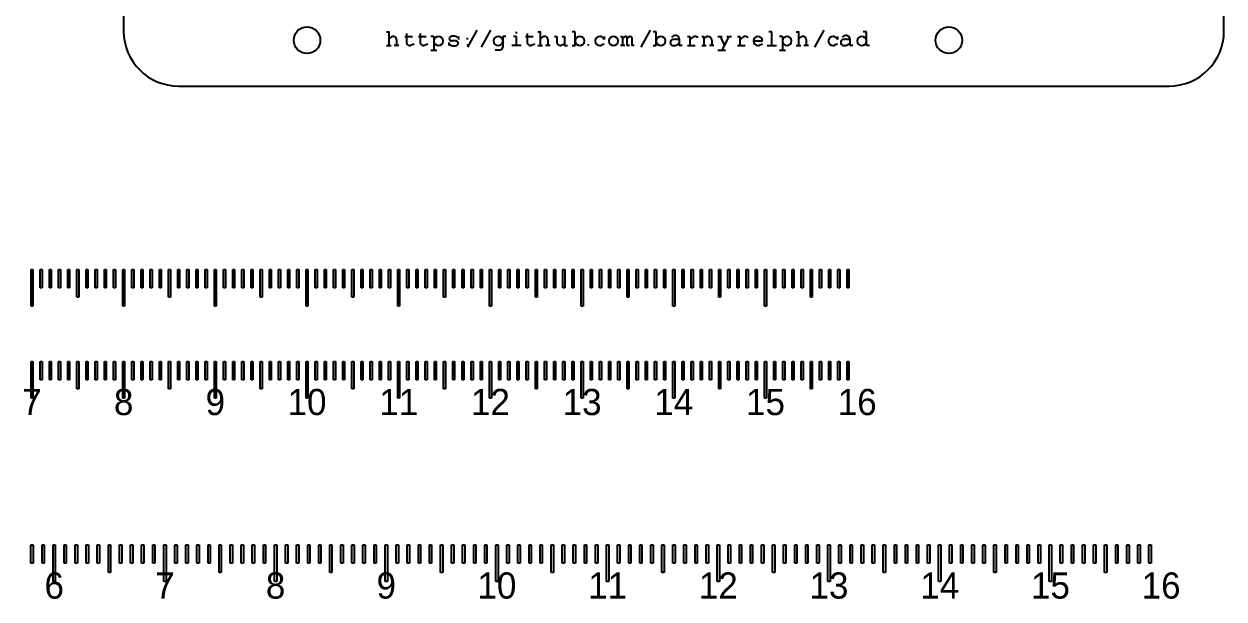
# Model space of a CAD drawing. Header units: millimetres. Extents: x 0 to 260, y -56 to 120.
# Drawn here: x 129.1 to 260, y -55.9 to 6.8 of the extents above; entities that cross this region are included whole.
import ezdxf

# ---------------------------------------------------------------- set-up
doc = ezdxf.new("R2010")
doc.units = ezdxf.units.MM
doc.layers.get('0').update_dxf_attribs({"lineweight": 25, "true_color": 0xffffff})
doc.layers.add('engrave', color=6, linetype='Continuous', lineweight=25, true_color=0xff00ff)
doc.layers.add('mark', color=3, linetype='Continuous', lineweight=25, true_color=0x00ff00)
doc.styles.add('textstyle10', font='')
doc.styles.add('textstyle11', font='')
doc.styles.add('textstyle12', font='')
doc.styles.add('textstyle13', font='')
doc.styles.add('textstyle14', font='')
doc.styles.add('textstyle15', font='')
doc.styles.add('textstyle16', font='')
doc.styles.add('textstyle17', font='')
doc.styles.add('textstyle18', font='')
doc.styles.add('textstyle19', font='')
doc.styles.add('textstyle20', font='')
doc.styles.add('textstyle21', font='')
doc.styles.add('textstyle22', font='')
doc.styles.add('textstyle23', font='')
doc.styles.add('textstyle24', font='')
doc.styles.add('textstyle25', font='')
doc.styles.add('textstyle26', font='')
doc.styles.add('textstyle6', font='')
doc.styles.add('textstyle7', font='')
doc.styles.add('textstyle8', font='')
doc.styles.add('textstyle9', font='')
doc.styles.get('textstyle10').set_extended_font_data('FreeMono')
doc.styles.get('textstyle11').set_extended_font_data('FreeMono')
doc.styles.get('textstyle12').set_extended_font_data('FreeMono')
doc.styles.get('textstyle13').set_extended_font_data('FreeMono')
doc.styles.get('textstyle14').set_extended_font_data('FreeMono')
doc.styles.get('textstyle15').set_extended_font_data('FreeMono')
doc.styles.get('textstyle16').set_extended_font_data('FreeMono')
doc.styles.get('textstyle17').set_extended_font_data('FreeMono')
doc.styles.get('textstyle18').set_extended_font_data('FreeMono')
doc.styles.get('textstyle19').set_extended_font_data('FreeMono')
doc.styles.get('textstyle20').set_extended_font_data('FreeMono')
doc.styles.get('textstyle21').set_extended_font_data('FreeMono')
doc.styles.get('textstyle22').set_extended_font_data('FreeMono')
doc.styles.get('textstyle23').set_extended_font_data('FreeMono')
doc.styles.get('textstyle24').set_extended_font_data('FreeMono')
doc.styles.get('textstyle25').set_extended_font_data('FreeMono')
doc.styles.get('textstyle26').set_extended_font_data('FreeMono')
doc.styles.get('textstyle6').set_extended_font_data('FreeMono')
doc.styles.get('textstyle7').set_extended_font_data('FreeMono')
doc.styles.get('textstyle8').set_extended_font_data('FreeMono')
doc.styles.get('textstyle9').set_extended_font_data('FreeMono')

msp = doc.modelspace()

# ---------------------------------------------------------------- linework, layer by layer
for p, q in [((140, 114), (140, 6)), ((260, 6), (260, 114)), ((146, 0), (254, 0))]:
    msp.add_line(p, q)
for centre in [(160, 5), (230, 5)]:
    msp.add_circle(centre, 1.45)
for centre, start, end in [((146, 6), 180, 270), ((254, 6), 270, 0)]:
    msp.add_arc(centre, 6, start, end)
at = {"layer": 'engrave'}
for p, q in [((168.67, 5.92), (169, 5.92)), ((168.92, 5.92), (168.92, 4.42)), ((168.92, 5.17), (169.25, 5.37)), ((170.67, 5.42), (171.5, 5.42)), ((170.84, 5.75), (170.84, 4.75)), ((172.17, 5.42), (173, 5.42)), ((172.34, 5.75), (172.34, 4.75)), ((173.84, 5.42), (173.5, 5.42)), ((173.84, 5.42), (173.84, 3.92)), ((175.67, 5.4), (175.67, 5.4)), ((176.5, 5.42), (176.5, 5.08)), ((176.5, 5.25), (176.5, 5.25)), ((178.5, 6.08), (177.5, 4.25)), ((177.5, 5.08), (177.5, 5.25)), ((180, 6.08), (179, 4.25)), ((181.34, 5.42), (181.34, 4.25)), ((181.67, 5.42), (181.34, 5.42)), ((182.84, 5.42), (182.5, 5.42)), ((182.84, 5.75), (182.84, 5.92)), ((182.84, 4.42), (182.84, 5.42)), ((183.84, 5.42), (184.67, 5.42)), ((184, 5.75), (184, 4.75)), ((185.17, 5.92), (185.5, 5.92)), ((185.42, 5.92), (185.42, 4.42)), ((185.42, 5.17), (185.75, 5.37)), ((187, 5.42), (187.25, 5.42)), ((187.25, 5.42), (187.25, 4.75)), ((187.84, 5.42), (188.09, 5.42)), ((188.09, 5.42), (188.09, 4.42)), ((189.25, 5.92), (188.92, 5.92)), ((189.25, 4.42), (189.25, 5.92)), ((192.42, 5.42), (192.42, 5.08)), ((194.17, 5.42), (194.42, 5.42)), ((194.42, 5.42), (194.42, 4.42)), ((194.42, 5.18), (194.64, 5.37)), ((194.92, 5.18), (195.14, 5.37)), ((194.92, 4.42), (194.92, 5.25)), ((195.42, 5.25), (195.42, 4.42)), ((197.42, 6.08), (196.42, 4.25)), ((198.09, 5.92), (197.75, 5.92)), ((198.09, 4.42), (198.09, 5.92)), ((201.48, 5.42), (201.73, 5.42)), ((201.73, 5.42), (201.73, 4.42)), ((201.73, 5.04), (202.04, 5.31)), ((202.63, 5.28), (202.63, 5.28)), ((203.04, 5.42), (203.29, 5.42)), ((203.29, 5.42), (203.29, 4.42)), ((203.29, 5.19), (203.43, 5.31)), ((204.79, 5.42), (205.29, 5.42)), ((205.04, 5.42), (205.54, 4.42)), ((205.29, 3.92), (206.04, 5.42)), ((205.79, 5.42), (206.29, 5.42)), ((206.96, 5.42), (207.21, 5.42)), ((207.21, 5.42), (207.21, 4.42)), ((207.21, 5.04), (207.51, 5.31)), ((208.1, 5.28), (208.1, 5.28)), ((210.68, 5.92), (210.35, 5.92)), ((210.68, 4.42), (210.68, 5.92)), ((211.85, 5.42), (211.52, 5.42)), ((211.85, 5.42), (211.85, 3.92)), ((213.35, 5.92), (213.68, 5.92)), ((213.6, 5.92), (213.6, 4.42)), ((213.6, 5.17), (213.93, 5.37)), ((216.35, 6.08), (215.35, 4.25)), ((217.85, 5.42), (217.85, 5.08)), ((221, 5.92), (220.66, 5.92)), ((221, 4.42), (221, 5.92)), ((168.67, 4.42), (169.17, 4.42)), ((170, 4.42), (169.5, 4.42)), ((169.75, 5.08), (169.75, 4.42)), ((171.67, 4.58), (171.29, 4.44)), ((173.17, 4.58), (172.79, 4.44)), ((175.5, 4.42), (175.5, 4.75)), ((175.5, 4.58), (175.5, 4.58)), ((176.25, 4.92), (175.75, 4.92)), ((176.34, 4.43), (176.34, 4.43)), ((177.5, 4.58), (177.5, 4.42)), ((183.34, 4.42), (182.34, 4.42)), ((184.84, 4.58), (184.46, 4.44)), ((185.17, 4.42), (185.67, 4.42)), ((186.5, 4.42), (186, 4.42)), ((186.25, 5.08), (186.25, 4.42)), ((188.09, 4.58), (187.71, 4.44)), ((188.09, 4.42), (188.42, 4.42)), ((188.92, 4.42), (189.25, 4.42)), ((190.67, 4.58), (190.67, 4.42)), ((192.42, 4.58), (192.11, 4.46)), ((192.32, 5.22), (192.32, 5.22)), ((192.42, 5.08), (192.32, 5.22)), ((194.67, 4.42), (194.17, 4.42)), ((195.17, 4.42), (194.92, 4.42)), ((195.67, 4.42), (195.42, 4.42)), ((197.75, 4.42), (198.09, 4.42)), ((199.89, 5.08), (199.89, 5.08)), ((199.9, 4.42), (199.9, 4.42)), ((200.59, 5.18), (200.59, 4.42)), ((200.59, 5.04), (200.59, 5.04)), ((200.92, 4.42), (200.59, 4.42)), ((201.48, 4.42), (202.32, 4.42)), ((203.04, 4.42), (203.54, 4.42)), ((204.38, 4.42), (203.88, 4.42)), ((204.13, 5), (204.13, 4.42)), ((206.96, 4.42), (207.79, 4.42)), ((208.68, 4.92), (209.68, 4.92)), ((209.68, 4.58), (209.38, 4.46)), ((210.18, 4.42), (211.18, 4.42)), ((213.35, 4.42), (213.85, 4.42)), ((214.68, 4.42), (214.18, 4.42)), ((214.43, 5.08), (214.43, 4.42)), ((217.85, 4.58), (217.54, 4.46)), ((217.75, 5.22), (217.75, 5.22)), ((217.85, 5.08), (217.75, 5.22)), ((218.48, 5.08), (218.48, 5.08)), ((218.5, 4.42), (218.5, 4.42)), ((219.18, 5.18), (219.18, 4.42)), ((219.18, 5.04), (219.18, 5.04)), ((219.52, 4.42), (219.18, 4.42)), ((221.33, 4.42), (221, 4.42)), ((173.5, 3.92), (174.17, 3.92)), ((181, 3.92), (180.5, 3.92)), ((204.79, 3.92), (205.63, 3.92)), ((211.52, 3.92), (212.18, 3.92)), ((129.9, -20), (130.1, -20)), ((129.9, -24), (129.9, -20)), ((130.1, -20), (130.1, -24)), ((130.9, -20), (131.1, -20)), ((130.9, -22), (130.9, -20)), ((131.1, -20), (131.1, -22)), ((131.9, -20), (132.1, -20)), ((131.9, -22), (131.9, -20)), ((132.1, -20), (132.1, -22)), ((132.9, -20), (133.1, -20)), ((132.9, -22), (132.9, -20)), ((133.1, -20), (133.1, -22)), ((133.9, -20), (134.1, -20)), ((133.9, -22), (133.9, -20)), ((134.1, -20), (134.1, -22)), ((134.9, -20), (135.1, -20)), ((134.9, -23), (134.9, -20)), ((135.1, -20), (135.1, -23)), ((135.9, -20), (136.1, -20)), ((135.9, -22), (135.9, -20)), ((136.1, -20), (136.1, -22)), ((136.9, -20), (137.1, -20)), ((136.9, -22), (136.9, -20)), ((137.1, -20), (137.1, -22)), ((137.9, -20), (138.1, -20)), ((137.9, -22), (137.9, -20)), ((138.1, -20), (138.1, -22)), ((138.9, -20), (139.1, -20)), ((138.9, -22), (138.9, -20)), ((139.1, -20), (139.1, -22)), ((139.9, -20), (140.1, -20)), ((139.9, -24), (139.9, -20)), ((140.1, -20), (140.1, -24)), ((140.9, -20), (141.1, -20)), ((140.9, -22), (140.9, -20)), ((141.1, -20), (141.1, -22)), ((141.9, -20), (142.1, -20)), ((141.9, -22), (141.9, -20)), ((142.1, -20), (142.1, -22)), ((142.9, -20), (143.1, -20)), ((142.9, -22), (142.9, -20)), ((143.1, -20), (143.1, -22)), ((143.9, -20), (144.1, -20)), ((143.9, -22), (143.9, -20)), ((144.1, -20), (144.1, -22)), ((144.9, -20), (145.1, -20)), ((144.9, -23), (144.9, -20)), ((145.1, -20), (145.1, -23)), ((145.9, -20), (146.1, -20)), ((145.9, -22), (145.9, -20)), ((146.1, -20), (146.1, -22)), ((146.9, -20), (147.1, -20)), ((146.9, -22), (146.9, -20)), ((147.1, -20), (147.1, -22)), ((147.9, -20), (148.1, -20)), ((147.9, -22), (147.9, -20)), ((148.1, -20), (148.1, -22)), ((148.9, -20), (149.1, -20)), ((148.9, -22), (148.9, -20)), ((149.1, -20), (149.1, -22)), ((149.9, -20), (150.1, -20)), ((149.9, -24), (149.9, -20)), ((150.1, -20), (150.1, -24)), ((150.9, -20), (151.1, -20)), ((150.9, -22), (150.9, -20)), ((151.1, -20), (151.1, -22)), ((151.9, -20), (152.1, -20)), ((151.9, -22), (151.9, -20)), ((152.1, -20), (152.1, -22)), ((152.9, -20), (153.1, -20)), ((152.9, -22), (152.9, -20)), ((153.1, -20), (153.1, -22)), ((153.9, -20), (154.1, -20)), ((153.9, -22), (153.9, -20)), ((154.1, -20), (154.1, -22)), ((154.9, -20), (155.1, -20)), ((154.9, -23), (154.9, -20)), ((155.1, -20), (155.1, -23)), ((155.9, -20), (156.1, -20)), ((155.9, -22), (155.9, -20)), ((156.1, -20), (156.1, -22)), ((156.9, -20), (157.1, -20)), ((156.9, -22), (156.9, -20)), ((157.1, -20), (157.1, -22)), ((157.9, -20), (158.1, -20)), ((157.9, -22), (157.9, -20)), ((158.1, -20), (158.1, -22)), ((158.9, -20), (159.1, -20)), ((158.9, -22), (158.9, -20)), ((159.1, -20), (159.1, -22)), ((159.9, -20), (160.1, -20)), ((159.9, -24), (159.9, -20)), ((160.1, -20), (160.1, -24)), ((160.9, -20), (161.1, -20)), ((160.9, -22), (160.9, -20)), ((161.1, -20), (161.1, -22)), ((161.9, -20), (162.1, -20)), ((161.9, -22), (161.9, -20)), ((162.1, -20), (162.1, -22)), ((162.9, -20), (163.1, -20)), ((162.9, -22), (162.9, -20)), ((163.1, -20), (163.1, -22)), ((163.9, -20), (164.1, -20)), ((163.9, -22), (163.9, -20)), ((164.1, -20), (164.1, -22)), ((164.9, -20), (165.1, -20)), ((164.9, -23), (164.9, -20)), ((165.1, -20), (165.1, -23)), ((165.9, -20), (166.1, -20)), ((165.9, -22), (165.9, -20)), ((166.1, -20), (166.1, -22)), ((166.9, -20), (167.1, -20)), ((166.9, -22), (166.9, -20)), ((167.1, -20), (167.1, -22)), ((167.9, -20), (168.1, -20)), ((167.9, -22), (167.9, -20)), ((168.1, -20), (168.1, -22)), ((168.9, -20), (169.1, -20)), ((168.9, -22), (168.9, -20)), ((169.1, -20), (169.1, -22)), ((169.9, -20), (170.1, -20)), ((169.9, -24), (169.9, -20)), ((170.1, -20), (170.1, -24)), ((170.9, -20), (171.1, -20)), ((170.9, -22), (170.9, -20)), ((171.1, -20), (171.1, -22)), ((171.9, -20), (172.1, -20)), ((171.9, -22), (171.9, -20)), ((172.1, -20), (172.1, -22)), ((172.9, -20), (173.1, -20)), ((172.9, -22), (172.9, -20)), ((173.1, -20), (173.1, -22)), ((173.9, -20), (174.1, -20)), ((173.9, -22), (173.9, -20)), ((174.1, -20), (174.1, -22)), ((174.9, -20), (175.1, -20)), ((174.9, -23), (174.9, -20)), ((175.1, -20), (175.1, -23)), ((175.9, -20), (176.1, -20)), ((175.9, -22), (175.9, -20)), ((176.1, -20), (176.1, -22)), ((176.9, -20), (177.1, -20)), ((176.9, -22), (176.9, -20)), ((177.1, -20), (177.1, -22)), ((177.9, -20), (178.1, -20)), ((177.9, -22), (177.9, -20)), ((178.1, -20), (178.1, -22)), ((178.9, -20), (179.1, -20)), ((178.9, -22), (178.9, -20)), ((179.1, -20), (179.1, -22)), ((179.9, -20), (180.1, -20)), ((179.9, -24), (179.9, -20)), ((180.1, -20), (180.1, -24)), ((180.9, -20), (181.1, -20)), ((180.9, -22), (180.9, -20)), ((181.1, -20), (181.1, -22)), ((181.9, -20), (182.1, -20)), ((181.9, -22), (181.9, -20)), ((182.1, -20), (182.1, -22)), ((182.9, -20), (183.1, -20)), ((182.9, -22), (182.9, -20)), ((183.1, -20), (183.1, -22)), ((183.9, -20), (184.1, -20)), ((183.9, -22), (183.9, -20)), ((184.1, -20), (184.1, -22)), ((184.9, -20), (185.1, -20)), ((184.9, -23), (184.9, -20)), ((185.1, -20), (185.1, -23)), ((185.9, -20), (186.1, -20)), ((185.9, -22), (185.9, -20)), ((186.1, -20), (186.1, -22)), ((186.9, -20), (187.1, -20)), ((186.9, -22), (186.9, -20)), ((187.1, -20), (187.1, -22)), ((187.9, -20), (188.1, -20)), ((187.9, -22), (187.9, -20)), ((188.1, -20), (188.1, -22)), ((188.9, -20), (189.1, -20)), ((188.9, -22), (188.9, -20)), ((189.1, -20), (189.1, -22)), ((189.9, -20), (190.1, -20)), ((189.9, -24), (189.9, -20)), ((190.1, -20), (190.1, -24)), ((190.9, -20), (191.1, -20)), ((190.9, -22), (190.9, -20)), ((191.1, -20), (191.1, -22)), ((191.9, -20), (192.1, -20)), ((191.9, -22), (191.9, -20)), ((192.1, -20), (192.1, -22)), ((192.9, -20), (193.1, -20)), ((192.9, -22), (192.9, -20)), ((193.1, -20), (193.1, -22)), ((193.9, -20), (194.1, -20)), ((193.9, -22), (193.9, -20)), ((194.1, -20), (194.1, -22)), ((194.9, -20), (195.1, -20)), ((194.9, -23), (194.9, -20)), ((195.1, -20), (195.1, -23)), ((195.9, -20), (196.1, -20)), ((195.9, -22), (195.9, -20)), ((196.1, -20), (196.1, -22)), ((196.9, -20), (197.1, -20)), ((196.9, -22), (196.9, -20)), ((197.1, -20), (197.1, -22)), ((197.9, -20), (198.1, -20)), ((197.9, -22), (197.9, -20)), ((198.1, -20), (198.1, -22)), ((198.9, -20), (199.1, -20)), ((198.9, -22), (198.9, -20)), ((199.1, -20), (199.1, -22)), ((199.9, -20), (200.1, -20)), ((199.9, -24), (199.9, -20)), ((200.1, -20), (200.1, -24)), ((200.9, -20), (201.1, -20)), ((200.9, -22), (200.9, -20)), ((201.1, -20), (201.1, -22)), ((201.9, -20), (202.1, -20)), ((201.9, -22), (201.9, -20)), ((202.1, -20), (202.1, -22)), ((202.9, -20), (203.1, -20)), ((202.9, -22), (202.9, -20)), ((203.1, -20), (203.1, -22)), ((203.9, -20), (204.1, -20)), ((203.9, -22), (203.9, -20)), ((204.1, -20), (204.1, -22)), ((204.9, -20), (205.1, -20)), ((204.9, -23), (204.9, -20)), ((205.1, -20), (205.1, -23)), ((205.9, -20), (206.1, -20)), ((205.9, -22), (205.9, -20)), ((206.1, -20), (206.1, -22)), ((206.9, -20), (207.1, -20)), ((206.9, -22), (206.9, -20)), ((207.1, -20), (207.1, -22)), ((207.9, -20), (208.1, -20)), ((207.9, -22), (207.9, -20)), ((208.1, -20), (208.1, -22)), ((208.9, -20), (209.1, -20)), ((208.9, -22), (208.9, -20)), ((209.1, -20), (209.1, -22)), ((209.9, -20), (210.1, -20)), ((209.9, -24), (209.9, -20)), ((210.1, -20), (210.1, -24)), ((210.9, -20), (211.1, -20)), ((210.9, -22), (210.9, -20)), ((211.1, -20), (211.1, -22)), ((211.9, -20), (212.1, -20)), ((211.9, -22), (211.9, -20)), ((212.1, -20), (212.1, -22)), ((212.9, -20), (213.1, -20)), ((212.9, -22), (212.9, -20)), ((213.1, -20), (213.1, -22)), ((213.9, -20), (214.1, -20)), ((213.9, -22), (213.9, -20)), ((214.1, -20), (214.1, -22)), ((214.9, -20), (215.1, -20)), ((214.9, -23), (214.9, -20)), ((215.1, -20), (215.1, -23)), ((215.9, -20), (216.1, -20)), ((215.9, -22), (215.9, -20)), ((216.1, -20), (216.1, -22)), ((216.9, -20), (217.1, -20)), ((216.9, -22), (216.9, -20)), ((217.1, -20), (217.1, -22)), ((217.9, -20), (218.1, -20)), ((217.9, -22), (217.9, -20)), ((218.1, -20), (218.1, -22)), ((218.9, -20), (219.1, -20)), ((218.9, -22), (218.9, -20)), ((219.1, -20), (219.1, -22)), ((131.1, -22), (130.9, -22)), ((132.1, -22), (131.9, -22)), ((133.1, -22), (132.9, -22)), ((134.1, -22), (133.9, -22)), ((136.1, -22), (135.9, -22)), ((137.1, -22), (136.9, -22)), ((138.1, -22), (137.9, -22)), ((139.1, -22), (138.9, -22)), ((141.1, -22), (140.9, -22)), ((142.1, -22), (141.9, -22)), ((143.1, -22), (142.9, -22)), ((144.1, -22), (143.9, -22)), ((146.1, -22), (145.9, -22)), ((147.1, -22), (146.9, -22)), ((148.1, -22), (147.9, -22)), ((149.1, -22), (148.9, -22)), ((151.1, -22), (150.9, -22)), ((152.1, -22), (151.9, -22)), ((153.1, -22), (152.9, -22)), ((154.1, -22), (153.9, -22)), ((156.1, -22), (155.9, -22)), ((157.1, -22), (156.9, -22)), ((158.1, -22), (157.9, -22)), ((159.1, -22), (158.9, -22)), ((161.1, -22), (160.9, -22)), ((162.1, -22), (161.9, -22)), ((163.1, -22), (162.9, -22)), ((164.1, -22), (163.9, -22)), ((166.1, -22), (165.9, -22)), ((167.1, -22), (166.9, -22)), ((168.1, -22), (167.9, -22)), ((169.1, -22), (168.9, -22)), ((171.1, -22), (170.9, -22)), ((172.1, -22), (171.9, -22)), ((173.1, -22), (172.9, -22)), ((174.1, -22), (173.9, -22)), ((176.1, -22), (175.9, -22)), ((177.1, -22), (176.9, -22)), ((178.1, -22), (177.9, -22)), ((179.1, -22), (178.9, -22)), ((181.1, -22), (180.9, -22)), ((182.1, -22), (181.9, -22)), ((183.1, -22), (182.9, -22)), ((184.1, -22), (183.9, -22)), ((186.1, -22), (185.9, -22)), ((187.1, -22), (186.9, -22)), ((188.1, -22), (187.9, -22)), ((189.1, -22), (188.9, -22)), ((191.1, -22), (190.9, -22)), ((192.1, -22), (191.9, -22)), ((193.1, -22), (192.9, -22)), ((194.1, -22), (193.9, -22)), ((196.1, -22), (195.9, -22)), ((197.1, -22), (196.9, -22)), ((198.1, -22), (197.9, -22)), ((199.1, -22), (198.9, -22)), ((201.1, -22), (200.9, -22)), ((202.1, -22), (201.9, -22)), ((203.1, -22), (202.9, -22)), ((204.1, -22), (203.9, -22)), ((206.1, -22), (205.9, -22)), ((207.1, -22), (206.9, -22)), ((208.1, -22), (207.9, -22)), ((209.1, -22), (208.9, -22)), ((211.1, -22), (210.9, -22)), ((212.1, -22), (211.9, -22)), ((213.1, -22), (212.9, -22)), ((214.1, -22), (213.9, -22)), ((216.1, -22), (215.9, -22)), ((217.1, -22), (216.9, -22)), ((218.1, -22), (217.9, -22)), ((219.1, -22), (218.9, -22)), ((135.1, -23), (134.9, -23)), ((145.1, -23), (144.9, -23)), ((155.1, -23), (154.9, -23)), ((165.1, -23), (164.9, -23)), ((175.1, -23), (174.9, -23)), ((185.1, -23), (184.9, -23)), ((195.1, -23), (194.9, -23)), ((205.1, -23), (204.9, -23)), ((215.1, -23), (214.9, -23)), ((130.1, -24), (129.9, -24)), ((140.1, -24), (139.9, -24)), ((150.1, -24), (149.9, -24)), ((160.1, -24), (159.9, -24)), ((170.1, -24), (169.9, -24)), ((180.1, -24), (179.9, -24)), ((190.1, -24), (189.9, -24)), ((200.1, -24), (199.9, -24)), ((210.1, -24), (209.9, -24)), ((129.9, -30), (130.1, -30)), ((129.9, -34), (129.9, -30)), ((130.1, -30), (130.1, -34)), ((130.9, -30), (131.1, -30)), ((130.9, -32), (130.9, -30)), ((131.1, -30), (131.1, -32)), ((131.9, -30), (132.1, -30)), ((131.9, -32), (131.9, -30)), ((132.1, -30), (132.1, -32)), ((132.9, -30), (133.1, -30)), ((132.9, -32), (132.9, -30)), ((133.1, -30), (133.1, -32)), ((133.9, -30), (134.1, -30)), ((133.9, -32), (133.9, -30)), ((134.1, -30), (134.1, -32)), ((134.9, -30), (135.1, -30)), ((134.9, -33), (134.9, -30)), ((135.1, -30), (135.1, -33)), ((135.9, -30), (136.1, -30)), ((135.9, -32), (135.9, -30)), ((136.1, -30), (136.1, -32)), ((136.9, -30), (137.1, -30)), ((136.9, -32), (136.9, -30)), ((137.1, -30), (137.1, -32)), ((137.9, -30), (138.1, -30)), ((137.9, -32), (137.9, -30)), ((138.1, -30), (138.1, -32)), ((138.9, -30), (139.1, -30)), ((138.9, -32), (138.9, -30)), ((139.1, -30), (139.1, -32)), ((139.9, -30), (140.1, -30)), ((139.9, -34), (139.9, -30)), ((140.1, -30), (140.1, -34)), ((140.9, -30), (141.1, -30)), ((140.9, -32), (140.9, -30)), ((141.1, -30), (141.1, -32)), ((141.9, -30), (142.1, -30)), ((141.9, -32), (141.9, -30)), ((142.1, -30), (142.1, -32)), ((142.9, -30), (143.1, -30)), ((142.9, -32), (142.9, -30)), ((143.1, -30), (143.1, -32)), ((143.9, -30), (144.1, -30)), ((143.9, -32), (143.9, -30)), ((144.1, -30), (144.1, -32)), ((144.9, -30), (145.1, -30)), ((144.9, -33), (144.9, -30)), ((145.1, -30), (145.1, -33)), ((145.9, -30), (146.1, -30)), ((145.9, -32), (145.9, -30)), ((146.1, -30), (146.1, -32)), ((146.9, -30), (147.1, -30)), ((146.9, -32), (146.9, -30)), ((147.1, -30), (147.1, -32)), ((147.9, -30), (148.1, -30)), ((147.9, -32), (147.9, -30)), ((148.1, -30), (148.1, -32)), ((148.9, -30), (149.1, -30)), ((148.9, -32), (148.9, -30)), ((149.1, -30), (149.1, -32)), ((149.9, -30), (150.1, -30)), ((149.9, -34), (149.9, -30)), ((150.1, -30), (150.1, -34)), ((150.9, -30), (151.1, -30)), ((150.9, -32), (150.9, -30)), ((151.1, -30), (151.1, -32)), ((151.9, -30), (152.1, -30)), ((151.9, -32), (151.9, -30)), ((152.1, -30), (152.1, -32)), ((152.9, -30), (153.1, -30)), ((152.9, -32), (152.9, -30)), ((153.1, -30), (153.1, -32)), ((153.9, -30), (154.1, -30)), ((153.9, -32), (153.9, -30)), ((154.1, -30), (154.1, -32)), ((154.9, -30), (155.1, -30)), ((154.9, -33), (154.9, -30)), ((155.1, -30), (155.1, -33)), ((155.9, -30), (156.1, -30)), ((155.9, -32), (155.9, -30)), ((156.1, -30), (156.1, -32)), ((156.9, -30), (157.1, -30)), ((156.9, -32), (156.9, -30)), ((157.1, -30), (157.1, -32)), ((157.9, -30), (158.1, -30)), ((157.9, -32), (157.9, -30)), ((158.1, -30), (158.1, -32)), ((158.9, -30), (159.1, -30)), ((158.9, -32), (158.9, -30)), ((159.1, -30), (159.1, -32)), ((159.9, -30), (160.1, -30)), ((159.9, -34), (159.9, -30)), ((160.1, -30), (160.1, -34)), ((160.9, -30), (161.1, -30)), ((160.9, -32), (160.9, -30)), ((161.1, -30), (161.1, -32)), ((161.9, -30), (162.1, -30)), ((161.9, -32), (161.9, -30)), ((162.1, -30), (162.1, -32)), ((162.9, -30), (163.1, -30)), ((162.9, -32), (162.9, -30)), ((163.1, -30), (163.1, -32)), ((163.9, -30), (164.1, -30)), ((163.9, -32), (163.9, -30)), ((164.1, -30), (164.1, -32)), ((164.9, -30), (165.1, -30)), ((164.9, -33), (164.9, -30)), ((165.1, -30), (165.1, -33)), ((165.9, -30), (166.1, -30)), ((165.9, -32), (165.9, -30)), ((166.1, -30), (166.1, -32)), ((166.9, -30), (167.1, -30)), ((166.9, -32), (166.9, -30)), ((167.1, -30), (167.1, -32)), ((167.9, -30), (168.1, -30)), ((167.9, -32), (167.9, -30)), ((168.1, -30), (168.1, -32)), ((168.9, -30), (169.1, -30)), ((168.9, -32), (168.9, -30)), ((169.1, -30), (169.1, -32)), ((169.9, -30), (170.1, -30)), ((169.9, -34), (169.9, -30)), ((170.1, -30), (170.1, -34)), ((170.9, -30), (171.1, -30)), ((170.9, -32), (170.9, -30)), ((171.1, -30), (171.1, -32)), ((171.9, -30), (172.1, -30)), ((171.9, -32), (171.9, -30)), ((172.1, -30), (172.1, -32)), ((172.9, -30), (173.1, -30)), ((172.9, -32), (172.9, -30)), ((173.1, -30), (173.1, -32)), ((173.9, -30), (174.1, -30)), ((173.9, -32), (173.9, -30)), ((174.1, -30), (174.1, -32)), ((174.9, -30), (175.1, -30)), ((174.9, -33), (174.9, -30)), ((175.1, -30), (175.1, -33)), ((175.9, -30), (176.1, -30)), ((175.9, -32), (175.9, -30)), ((176.1, -30), (176.1, -32)), ((176.9, -30), (177.1, -30)), ((176.9, -32), (176.9, -30)), ((177.1, -30), (177.1, -32)), ((177.9, -30), (178.1, -30)), ((177.9, -32), (177.9, -30)), ((178.1, -30), (178.1, -32)), ((178.9, -30), (179.1, -30)), ((178.9, -32), (178.9, -30)), ((179.1, -30), (179.1, -32)), ((179.9, -30), (180.1, -30)), ((179.9, -34), (179.9, -30)), ((180.1, -30), (180.1, -34)), ((180.9, -30), (181.1, -30)), ((180.9, -32), (180.9, -30)), ((181.1, -30), (181.1, -32)), ((181.9, -30), (182.1, -30)), ((181.9, -32), (181.9, -30)), ((182.1, -30), (182.1, -32)), ((182.9, -30), (183.1, -30)), ((182.9, -32), (182.9, -30)), ((183.1, -30), (183.1, -32)), ((183.9, -30), (184.1, -30)), ((183.9, -32), (183.9, -30)), ((184.1, -30), (184.1, -32)), ((184.9, -30), (185.1, -30)), ((184.9, -33), (184.9, -30)), ((185.1, -30), (185.1, -33)), ((185.9, -30), (186.1, -30)), ((185.9, -32), (185.9, -30)), ((186.1, -30), (186.1, -32)), ((186.9, -30), (187.1, -30)), ((186.9, -32), (186.9, -30)), ((187.1, -30), (187.1, -32)), ((187.9, -30), (188.1, -30)), ((187.9, -32), (187.9, -30)), ((188.1, -30), (188.1, -32)), ((188.9, -30), (189.1, -30)), ((188.9, -32), (188.9, -30)), ((189.1, -30), (189.1, -32)), ((189.9, -30), (190.1, -30)), ((189.9, -34), (189.9, -30)), ((190.1, -30), (190.1, -34)), ((190.9, -30), (191.1, -30)), ((190.9, -32), (190.9, -30)), ((191.1, -30), (191.1, -32)), ((191.9, -30), (192.1, -30)), ((191.9, -32), (191.9, -30)), ((192.1, -30), (192.1, -32)), ((192.9, -30), (193.1, -30)), ((192.9, -32), (192.9, -30)), ((193.1, -30), (193.1, -32)), ((193.9, -30), (194.1, -30)), ((193.9, -32), (193.9, -30)), ((194.1, -30), (194.1, -32)), ((194.9, -30), (195.1, -30)), ((194.9, -33), (194.9, -30)), ((195.1, -30), (195.1, -33)), ((195.9, -30), (196.1, -30)), ((195.9, -32), (195.9, -30)), ((196.1, -30), (196.1, -32)), ((196.9, -30), (197.1, -30)), ((196.9, -32), (196.9, -30)), ((197.1, -30), (197.1, -32)), ((197.9, -30), (198.1, -30)), ((197.9, -32), (197.9, -30)), ((198.1, -30), (198.1, -32)), ((198.9, -30), (199.1, -30)), ((198.9, -32), (198.9, -30)), ((199.1, -30), (199.1, -32)), ((199.9, -30), (200.1, -30)), ((199.9, -34), (199.9, -30)), ((200.1, -30), (200.1, -34)), ((200.9, -30), (201.1, -30)), ((200.9, -32), (200.9, -30)), ((201.1, -30), (201.1, -32)), ((201.9, -30), (202.1, -30)), ((201.9, -32), (201.9, -30)), ((202.1, -30), (202.1, -32)), ((202.9, -30), (203.1, -30)), ((202.9, -32), (202.9, -30)), ((203.1, -30), (203.1, -32)), ((203.9, -30), (204.1, -30)), ((203.9, -32), (203.9, -30)), ((204.1, -30), (204.1, -32)), ((204.9, -30), (205.1, -30)), ((204.9, -33), (204.9, -30)), ((205.1, -30), (205.1, -33)), ((205.9, -30), (206.1, -30)), ((205.9, -32), (205.9, -30)), ((206.1, -30), (206.1, -32)), ((206.9, -30), (207.1, -30)), ((206.9, -32), (206.9, -30)), ((207.1, -30), (207.1, -32)), ((207.9, -30), (208.1, -30)), ((207.9, -32), (207.9, -30)), ((208.1, -30), (208.1, -32)), ((208.9, -30), (209.1, -30)), ((208.9, -32), (208.9, -30)), ((209.1, -30), (209.1, -32)), ((209.9, -30), (210.1, -30)), ((209.9, -34), (209.9, -30)), ((210.1, -30), (210.1, -34)), ((210.9, -30), (211.1, -30)), ((210.9, -32), (210.9, -30)), ((211.1, -30), (211.1, -32)), ((211.9, -30), (212.1, -30)), ((211.9, -32), (211.9, -30)), ((212.1, -30), (212.1, -32)), ((212.9, -30), (213.1, -30)), ((212.9, -32), (212.9, -30)), ((213.1, -30), (213.1, -32)), ((213.9, -30), (214.1, -30)), ((213.9, -32), (213.9, -30)), ((214.1, -30), (214.1, -32)), ((214.9, -30), (215.1, -30)), ((214.9, -33), (214.9, -30)), ((215.1, -30), (215.1, -33)), ((215.9, -30), (216.1, -30)), ((215.9, -32), (215.9, -30)), ((216.1, -30), (216.1, -32)), ((216.9, -30), (217.1, -30)), ((216.9, -32), (216.9, -30)), ((217.1, -30), (217.1, -32)), ((217.9, -30), (218.1, -30)), ((217.9, -32), (217.9, -30)), ((218.1, -30), (218.1, -32)), ((218.9, -30), (219.1, -30)), ((218.9, -32), (218.9, -30)), ((219.1, -30), (219.1, -32)), ((131.1, -32), (130.9, -32)), ((132.1, -32), (131.9, -32)), ((133.1, -32), (132.9, -32)), ((134.1, -32), (133.9, -32)), ((136.1, -32), (135.9, -32)), ((137.1, -32), (136.9, -32)), ((138.1, -32), (137.9, -32)), ((139.1, -32), (138.9, -32)), ((141.1, -32), (140.9, -32)), ((142.1, -32), (141.9, -32)), ((143.1, -32), (142.9, -32)), ((144.1, -32), (143.9, -32)), ((146.1, -32), (145.9, -32)), ((147.1, -32), (146.9, -32)), ((148.1, -32), (147.9, -32)), ((149.1, -32), (148.9, -32)), ((151.1, -32), (150.9, -32)), ((152.1, -32), (151.9, -32)), ((153.1, -32), (152.9, -32)), ((154.1, -32), (153.9, -32)), ((156.1, -32), (155.9, -32)), ((157.1, -32), (156.9, -32)), ((158.1, -32), (157.9, -32)), ((159.1, -32), (158.9, -32)), ((161.1, -32), (160.9, -32)), ((162.1, -32), (161.9, -32)), ((163.1, -32), (162.9, -32)), ((164.1, -32), (163.9, -32)), ((166.1, -32), (165.9, -32)), ((167.1, -32), (166.9, -32)), ((168.1, -32), (167.9, -32)), ((169.1, -32), (168.9, -32)), ((171.1, -32), (170.9, -32)), ((172.1, -32), (171.9, -32)), ((173.1, -32), (172.9, -32)), ((174.1, -32), (173.9, -32)), ((176.1, -32), (175.9, -32)), ((177.1, -32), (176.9, -32)), ((178.1, -32), (177.9, -32)), ((179.1, -32), (178.9, -32)), ((181.1, -32), (180.9, -32)), ((182.1, -32), (181.9, -32)), ((183.1, -32), (182.9, -32)), ((184.1, -32), (183.9, -32)), ((186.1, -32), (185.9, -32)), ((187.1, -32), (186.9, -32)), ((188.1, -32), (187.9, -32)), ((189.1, -32), (188.9, -32)), ((191.1, -32), (190.9, -32)), ((192.1, -32), (191.9, -32)), ((193.1, -32), (192.9, -32)), ((194.1, -32), (193.9, -32)), ((196.1, -32), (195.9, -32)), ((197.1, -32), (196.9, -32)), ((198.1, -32), (197.9, -32)), ((199.1, -32), (198.9, -32)), ((201.1, -32), (200.9, -32)), ((202.1, -32), (201.9, -32)), ((203.1, -32), (202.9, -32)), ((204.1, -32), (203.9, -32)), ((206.1, -32), (205.9, -32)), ((207.1, -32), (206.9, -32)), ((208.1, -32), (207.9, -32)), ((209.1, -32), (208.9, -32)), ((211.1, -32), (210.9, -32)), ((212.1, -32), (211.9, -32)), ((213.1, -32), (212.9, -32)), ((214.1, -32), (213.9, -32)), ((216.1, -32), (215.9, -32)), ((217.1, -32), (216.9, -32)), ((218.1, -32), (217.9, -32)), ((219.1, -32), (218.9, -32)), ((130.1, -34), (129.9, -34)), ((135.1, -33), (134.9, -33)), ((140.1, -34), (139.9, -34)), ((145.1, -33), (144.9, -33)), ((150.1, -34), (149.9, -34)), ((155.1, -33), (154.9, -33)), ((160.1, -34), (159.9, -34)), ((165.1, -33), (164.9, -33)), ((170.1, -34), (169.9, -34)), ((175.1, -33), (174.9, -33)), ((180.1, -34), (179.9, -34)), ((185.1, -33), (184.9, -33)), ((190.1, -34), (189.9, -34)), ((195.1, -33), (194.9, -33)), ((200.1, -34), (199.9, -34)), ((205.1, -33), (204.9, -33)), ((210.1, -34), (209.9, -34)), ((215.1, -33), (214.9, -33)), ((129.89, -50), (130.13, -50)), ((129.89, -52), (129.89, -50)), ((130.13, -50), (130.13, -52)), ((131.1, -50), (131.34, -50)), ((131.1, -52), (131.1, -50)), ((131.34, -50), (131.34, -52)), ((132.31, -50), (132.55, -50)), ((132.31, -54), (132.31, -50)), ((132.55, -50), (132.55, -54)), ((133.51, -50), (133.75, -50)), ((133.51, -52), (133.51, -50)), ((133.75, -50), (133.75, -52)), ((134.72, -50), (134.96, -50)), ((134.72, -52), (134.72, -50)), ((134.96, -50), (134.96, -52)), ((135.93, -50), (136.17, -50)), ((135.93, -52), (135.93, -50)), ((136.17, -50), (136.17, -52)), ((137.13, -50), (137.38, -50)), ((137.13, -52), (137.13, -50)), ((137.38, -50), (137.38, -52)), ((138.34, -50), (138.58, -50)), ((138.34, -53), (138.34, -50)), ((138.58, -50), (138.58, -53)), ((139.55, -50), (139.79, -50)), ((139.55, -52), (139.55, -50)), ((139.79, -50), (139.79, -52)), ((140.76, -50), (141, -50)), ((140.76, -52), (140.76, -50)), ((141, -50), (141, -52)), ((141.96, -50), (142.2, -50)), ((141.96, -52), (141.96, -50)), ((142.2, -50), (142.2, -52)), ((143.17, -50), (143.41, -50)), ((143.17, -52), (143.17, -50)), ((143.41, -50), (143.41, -52)), ((144.38, -50), (144.62, -50)), ((144.38, -54), (144.38, -50)), ((144.62, -50), (144.62, -54)), ((145.58, -50), (145.83, -50)), ((145.58, -52), (145.58, -50)), ((145.83, -50), (145.83, -52)), ((146.79, -50), (147.03, -50)), ((146.79, -52), (146.79, -50)), ((147.03, -50), (147.03, -52)), ((148, -50), (148.24, -50)), ((148, -52), (148, -50)), ((148.24, -50), (148.24, -52)), ((149.21, -50), (149.45, -50)), ((149.21, -52), (149.21, -50)), ((149.45, -50), (149.45, -52)), ((150.41, -50), (150.65, -50)), ((150.41, -53), (150.41, -50)), ((150.65, -50), (150.65, -53)), ((151.62, -50), (151.86, -50)), ((151.62, -52), (151.62, -50)), ((151.86, -50), (151.86, -52)), ((152.83, -50), (153.07, -50)), ((152.83, -52), (152.83, -50)), ((153.07, -50), (153.07, -52)), ((154.03, -50), (154.28, -50)), ((154.03, -52), (154.03, -50)), ((154.28, -50), (154.28, -52)), ((155.24, -50), (155.48, -50)), ((155.24, -52), (155.24, -50)), ((155.48, -50), (155.48, -52)), ((156.45, -50), (156.69, -50)), ((156.45, -54), (156.45, -50)), ((156.69, -50), (156.69, -54)), ((157.65, -50), (157.9, -50)), ((157.65, -52), (157.65, -50)), ((157.9, -50), (157.9, -52)), ((158.86, -50), (159.1, -50)), ((158.86, -52), (158.86, -50)), ((159.1, -50), (159.1, -52)), ((160.07, -50), (160.31, -50)), ((160.07, -52), (160.07, -50)), ((160.31, -50), (160.31, -52)), ((161.28, -50), (161.52, -50)), ((161.28, -52), (161.28, -50)), ((161.52, -50), (161.52, -52)), ((162.48, -50), (162.72, -50)), ((162.48, -53), (162.48, -50)), ((162.72, -50), (162.72, -53)), ((163.69, -50), (163.93, -50)), ((163.69, -52), (163.69, -50)), ((163.93, -50), (163.93, -52)), ((164.9, -50), (165.14, -50)), ((164.9, -52), (164.9, -50)), ((165.14, -50), (165.14, -52)), ((166.1, -50), (166.35, -50)), ((166.1, -52), (166.1, -50)), ((166.35, -50), (166.35, -52)), ((167.31, -50), (167.55, -50)), ((167.31, -52), (167.31, -50)), ((167.55, -50), (167.55, -52)), ((168.52, -50), (168.76, -50)), ((168.52, -54), (168.52, -50)), ((168.76, -50), (168.76, -54)), ((169.73, -50), (169.97, -50)), ((169.73, -52), (169.73, -50)), ((169.97, -50), (169.97, -52)), ((170.93, -50), (171.17, -50)), ((170.93, -52), (170.93, -50)), ((171.17, -50), (171.17, -52)), ((172.14, -50), (172.38, -50)), ((172.14, -52), (172.14, -50)), ((172.38, -50), (172.38, -52)), ((173.35, -50), (173.59, -50)), ((173.35, -52), (173.35, -50)), ((173.59, -50), (173.59, -52)), ((174.55, -50), (174.8, -50)), ((174.55, -53), (174.55, -50)), ((174.8, -50), (174.8, -53)), ((175.76, -50), (176, -50)), ((175.76, -52), (175.76, -50)), ((176, -50), (176, -52)), ((176.97, -50), (177.21, -50)), ((176.97, -52), (176.97, -50)), ((177.21, -50), (177.21, -52)), ((178.18, -50), (178.42, -50)), ((178.18, -52), (178.18, -50)), ((178.42, -50), (178.42, -52)), ((179.38, -50), (179.62, -50)), ((179.38, -52), (179.38, -50)), ((179.62, -50), (179.62, -52)), ((180.59, -50), (180.83, -50)), ((180.59, -54), (180.59, -50)), ((180.83, -50), (180.83, -54)), ((181.8, -50), (182.04, -50)), ((181.8, -52), (181.8, -50)), ((182.04, -50), (182.04, -52)), ((183, -50), (183.25, -50)), ((183, -52), (183, -50)), ((183.25, -50), (183.25, -52)), ((184.21, -50), (184.45, -50)), ((184.21, -52), (184.21, -50)), ((184.45, -50), (184.45, -52)), ((185.42, -50), (185.66, -50)), ((185.42, -52), (185.42, -50)), ((185.66, -50), (185.66, -52)), ((186.63, -50), (186.87, -50)), ((186.63, -53), (186.63, -50)), ((186.87, -50), (186.87, -53)), ((187.83, -50), (188.07, -50)), ((187.83, -52), (187.83, -50)), ((188.07, -50), (188.07, -52)), ((189.04, -50), (189.28, -50)), ((189.04, -52), (189.04, -50)), ((189.28, -50), (189.28, -52)), ((190.25, -50), (190.49, -50)), ((190.25, -52), (190.25, -50)), ((190.49, -50), (190.49, -52)), ((191.45, -50), (191.7, -50)), ((191.45, -52), (191.45, -50)), ((191.7, -50), (191.7, -52)), ((192.66, -50), (192.9, -50)), ((192.66, -54), (192.66, -50)), ((192.9, -50), (192.9, -54)), ((193.87, -50), (194.11, -50)), ((193.87, -52), (193.87, -50)), ((194.11, -50), (194.11, -52)), ((195.08, -50), (195.32, -50)), ((195.08, -52), (195.08, -50)), ((195.32, -50), (195.32, -52)), ((196.28, -50), (196.52, -50)), ((196.28, -52), (196.28, -50)), ((196.52, -50), (196.52, -52)), ((197.49, -50), (197.73, -50)), ((197.49, -52), (197.49, -50)), ((197.73, -50), (197.73, -52)), ((198.7, -50), (198.94, -50)), ((198.7, -53), (198.7, -50)), ((198.94, -50), (198.94, -53)), ((199.9, -50), (200.15, -50)), ((199.9, -52), (199.9, -50)), ((200.15, -50), (200.15, -52)), ((201.11, -50), (201.35, -50)), ((201.11, -52), (201.11, -50)), ((201.35, -50), (201.35, -52)), ((202.32, -50), (202.56, -50)), ((202.32, -52), (202.32, -50)), ((202.56, -50), (202.56, -52)), ((203.53, -50), (203.77, -50)), ((203.53, -52), (203.53, -50)), ((203.77, -50), (203.77, -52)), ((204.73, -50), (204.97, -50)), ((204.73, -54), (204.73, -50)), ((204.97, -50), (204.97, -54)), ((205.94, -50), (206.18, -50)), ((205.94, -52), (205.94, -50)), ((206.18, -50), (206.18, -52)), ((207.15, -50), (207.39, -50)), ((207.15, -52), (207.15, -50)), ((207.39, -50), (207.39, -52)), ((208.35, -50), (208.59, -50)), ((208.35, -52), (208.35, -50)), ((208.59, -50), (208.59, -52)), ((209.56, -50), (209.8, -50)), ((209.56, -52), (209.56, -50)), ((209.8, -50), (209.8, -52)), ((210.77, -50), (211.01, -50)), ((210.77, -53), (210.77, -50)), ((211.01, -50), (211.01, -53)), ((211.97, -50), (212.22, -50)), ((211.97, -52), (211.97, -50)), ((212.22, -50), (212.22, -52)), ((213.18, -50), (213.42, -50)), ((213.18, -52), (213.18, -50)), ((213.42, -50), (213.42, -52)), ((214.39, -50), (214.63, -50)), ((214.39, -52), (214.39, -50)), ((214.63, -50), (214.63, -52)), ((215.6, -50), (215.84, -50)), ((215.6, -52), (215.6, -50)), ((215.84, -50), (215.84, -52)), ((216.8, -50), (217.04, -50)), ((216.8, -54), (216.8, -50)), ((217.04, -50), (217.04, -54)), ((218.01, -50), (218.25, -50)), ((218.01, -52), (218.01, -50)), ((218.25, -50), (218.25, -52)), ((219.22, -50), (219.46, -50)), ((219.22, -52), (219.22, -50)), ((219.46, -50), (219.46, -52)), ((220.42, -50), (220.67, -50)), ((220.42, -52), (220.42, -50)), ((220.67, -50), (220.67, -52)), ((221.63, -50), (221.87, -50)), ((221.63, -52), (221.63, -50)), ((221.87, -50), (221.87, -52)), ((222.84, -50), (223.08, -50)), ((222.84, -53), (222.84, -50)), ((223.08, -50), (223.08, -53)), ((224.05, -50), (224.29, -50)), ((224.05, -52), (224.05, -50)), ((224.29, -50), (224.29, -52)), ((225.25, -50), (225.49, -50)), ((225.25, -52), (225.25, -50)), ((225.49, -50), (225.49, -52)), ((226.46, -50), (226.7, -50)), ((226.46, -52), (226.46, -50)), ((226.7, -50), (226.7, -52)), ((227.67, -50), (227.91, -50)), ((227.67, -52), (227.67, -50)), ((227.91, -50), (227.91, -52)), ((228.87, -50), (229.12, -50)), ((228.87, -54), (228.87, -50)), ((229.12, -50), (229.12, -54)), ((230.08, -50), (230.32, -50)), ((230.08, -52), (230.08, -50)), ((230.32, -50), (230.32, -52)), ((231.29, -50), (231.53, -50)), ((231.29, -52), (231.29, -50)), ((231.53, -50), (231.53, -52)), ((232.5, -50), (232.74, -50)), ((232.5, -52), (232.5, -50)), ((232.74, -50), (232.74, -52)), ((233.7, -50), (233.94, -50)), ((233.7, -52), (233.7, -50)), ((233.94, -50), (233.94, -52)), ((234.91, -50), (235.15, -50)), ((234.91, -53), (234.91, -50)), ((235.15, -50), (235.15, -53)), ((236.12, -50), (236.36, -50)), ((236.12, -52), (236.12, -50)), ((236.36, -50), (236.36, -52)), ((237.32, -50), (237.57, -50)), ((237.32, -52), (237.32, -50)), ((237.57, -50), (237.57, -52)), ((238.53, -50), (238.77, -50)), ((238.53, -52), (238.53, -50)), ((238.77, -50), (238.77, -52)), ((239.74, -50), (239.98, -50)), ((239.74, -52), (239.74, -50)), ((239.98, -50), (239.98, -52)), ((240.95, -50), (241.19, -50)), ((240.95, -54), (240.95, -50)), ((241.19, -50), (241.19, -54)), ((242.15, -50), (242.39, -50)), ((242.15, -52), (242.15, -50)), ((242.39, -50), (242.39, -52)), ((243.36, -50), (243.6, -50)), ((243.36, -52), (243.36, -50)), ((243.6, -50), (243.6, -52)), ((244.57, -50), (244.81, -50)), ((244.57, -52), (244.57, -50)), ((244.81, -50), (244.81, -52)), ((245.77, -50), (246.02, -50)), ((245.77, -52), (245.77, -50)), ((246.02, -50), (246.02, -52)), ((246.98, -50), (247.22, -50)), ((246.98, -53), (246.98, -50)), ((247.22, -50), (247.22, -53)), ((248.19, -50), (248.43, -50)), ((248.19, -52), (248.19, -50)), ((248.43, -50), (248.43, -52)), ((249.4, -50), (249.64, -50)), ((249.4, -52), (249.4, -50)), ((249.64, -50), (249.64, -52)), ((250.6, -50), (250.84, -50)), ((250.6, -52), (250.6, -50)), ((250.84, -50), (250.84, -52)), ((251.81, -50), (252.05, -50)), ((251.81, -52), (251.81, -50)), ((252.05, -50), (252.05, -52)), ((130.13, -52), (129.89, -52)), ((131.34, -52), (131.1, -52)), ((133.75, -52), (133.51, -52)), ((134.96, -52), (134.72, -52)), ((136.17, -52), (135.93, -52)), ((137.38, -52), (137.13, -52)), ((139.79, -52), (139.55, -52)), ((141, -52), (140.76, -52)), ((142.2, -52), (141.96, -52)), ((143.41, -52), (143.17, -52)), ((145.83, -52), (145.58, -52)), ((147.03, -52), (146.79, -52)), ((148.24, -52), (148, -52)), ((149.45, -52), (149.21, -52)), ((151.86, -52), (151.62, -52)), ((153.07, -52), (152.83, -52)), ((154.28, -52), (154.03, -52)), ((155.48, -52), (155.24, -52)), ((157.9, -52), (157.65, -52)), ((159.1, -52), (158.86, -52)), ((160.31, -52), (160.07, -52)), ((161.52, -52), (161.28, -52)), ((163.93, -52), (163.69, -52)), ((165.14, -52), (164.9, -52)), ((166.35, -52), (166.1, -52)), ((167.55, -52), (167.31, -52)), ((169.97, -52), (169.73, -52)), ((171.17, -52), (170.93, -52)), ((172.38, -52), (172.14, -52)), ((173.59, -52), (173.35, -52)), ((176, -52), (175.76, -52)), ((177.21, -52), (176.97, -52)), ((178.42, -52), (178.18, -52)), ((179.62, -52), (179.38, -52)), ((182.04, -52), (181.8, -52)), ((183.25, -52), (183, -52)), ((184.45, -52), (184.21, -52)), ((185.66, -52), (185.42, -52)), ((188.07, -52), (187.83, -52)), ((189.28, -52), (189.04, -52)), ((190.49, -52), (190.25, -52)), ((191.7, -52), (191.45, -52)), ((194.11, -52), (193.87, -52)), ((195.32, -52), (195.08, -52)), ((196.52, -52), (196.28, -52)), ((197.73, -52), (197.49, -52)), ((200.15, -52), (199.9, -52)), ((201.35, -52), (201.11, -52)), ((202.56, -52), (202.32, -52)), ((203.77, -52), (203.53, -52)), ((206.18, -52), (205.94, -52)), ((207.39, -52), (207.15, -52)), ((208.59, -52), (208.35, -52)), ((209.8, -52), (209.56, -52)), ((212.22, -52), (211.97, -52)), ((213.42, -52), (213.18, -52)), ((214.63, -52), (214.39, -52)), ((215.84, -52), (215.6, -52)), ((218.25, -52), (218.01, -52)), ((219.46, -52), (219.22, -52)), ((220.67, -52), (220.42, -52)), ((221.87, -52), (221.63, -52)), ((224.29, -52), (224.05, -52)), ((225.49, -52), (225.25, -52)), ((226.7, -52), (226.46, -52)), ((227.91, -52), (227.67, -52)), ((230.32, -52), (230.08, -52)), ((231.53, -52), (231.29, -52)), ((232.74, -52), (232.5, -52)), ((233.94, -52), (233.7, -52)), ((236.36, -52), (236.12, -52)), ((237.57, -52), (237.32, -52)), ((238.77, -52), (238.53, -52)), ((239.98, -52), (239.74, -52)), ((242.39, -52), (242.15, -52)), ((243.6, -52), (243.36, -52)), ((244.81, -52), (244.57, -52)), ((246.02, -52), (245.77, -52)), ((248.43, -52), (248.19, -52)), ((249.64, -52), (249.4, -52)), ((250.84, -52), (250.6, -52)), ((252.05, -52), (251.81, -52)), ((138.58, -53), (138.34, -53)), ((150.65, -53), (150.41, -53)), ((162.72, -53), (162.48, -53)), ((174.8, -53), (174.55, -53)), ((186.87, -53), (186.63, -53)), ((198.94, -53), (198.7, -53)), ((211.01, -53), (210.77, -53)), ((223.08, -53), (222.84, -53)), ((235.15, -53), (234.91, -53)), ((247.22, -53), (246.98, -53)), ((132.55, -54), (132.31, -54)), ((144.62, -54), (144.38, -54)), ((156.69, -54), (156.45, -54)), ((168.76, -54), (168.52, -54)), ((180.83, -54), (180.59, -54)), ((192.9, -54), (192.66, -54)), ((204.97, -54), (204.73, -54)), ((217.04, -54), (216.8, -54)), ((229.12, -54), (228.87, -54)), ((241.19, -54), (240.95, -54))]:
    msp.add_line(p, q, dxfattribs=at)
for centre in [(200, 5.25), (218.6, 5.25)]:
    msp.add_arc(centre, 0.836, 263.4834, 270.0071, dxfattribs=at)
for points in [[(169.42, 5.42), (169.36, 5.42), (169.3, 5.4), (169.25, 5.37)], [(169.75, 5.08), (169.75, 5.27), (169.6, 5.42), (169.42, 5.42)], [(174.34, 5.42), (174.06, 5.42), (173.84, 5.19), (173.84, 4.92)], [(174.84, 4.92), (174.84, 5.19), (174.61, 5.42), (174.34, 5.42)], [(175.67, 5.4), (175.57, 5.36), (175.5, 5.27), (175.5, 5.17)], [(175.94, 5.44), (175.85, 5.44), (175.75, 5.43), (175.67, 5.4)], [(176.5, 5.25), (176.35, 5.37), (176.15, 5.44), (175.94, 5.44)], [(180.84, 5.42), (180.56, 5.42), (180.34, 5.19), (180.34, 4.92)], [(181.34, 4.92), (181.34, 5.19), (181.11, 5.42), (180.84, 5.42)], [(185.92, 5.42), (185.86, 5.42), (185.8, 5.4), (185.75, 5.37)], [(186.25, 5.08), (186.25, 5.27), (186.11, 5.42), (185.92, 5.42)], [(189.75, 5.42), (189.48, 5.42), (189.25, 5.19), (189.25, 4.92)], [(190.25, 4.92), (190.25, 5.19), (190.03, 5.42), (189.75, 5.42)], [(191.92, 5.42), (191.64, 5.42), (191.42, 5.19), (191.42, 4.92)], [(192.32, 5.22), (192.23, 5.34), (192.08, 5.42), (191.92, 5.42)], [(193.42, 5.42), (193.14, 5.42), (192.92, 5.19), (192.92, 4.92)], [(193.92, 4.92), (193.92, 5.19), (193.7, 5.42), (193.42, 5.42)], [(194.75, 5.42), (194.71, 5.42), (194.67, 5.4), (194.64, 5.37)], [(194.92, 5.25), (194.92, 5.34), (194.85, 5.42), (194.75, 5.42)], [(195.25, 5.42), (195.21, 5.42), (195.17, 5.4), (195.14, 5.37)], [(195.42, 5.25), (195.42, 5.34), (195.35, 5.42), (195.25, 5.42)], [(198.59, 5.42), (198.31, 5.42), (198.09, 5.19), (198.09, 4.92)], [(199.09, 4.92), (199.09, 5.19), (198.86, 5.42), (198.59, 5.42)], [(200.25, 5.51), (200.06, 5.51), (199.89, 5.45), (199.75, 5.33)], [(200.59, 5.18), (200.59, 5.37), (200.44, 5.51), (200.25, 5.51)], [(202.32, 5.42), (202.21, 5.42), (202.11, 5.38), (202.04, 5.31)], [(202.63, 5.28), (202.55, 5.36), (202.44, 5.42), (202.32, 5.42)], [(203.71, 5.42), (203.6, 5.42), (203.51, 5.38), (203.43, 5.31)], [(204.13, 5), (204.13, 5.23), (203.94, 5.42), (203.71, 5.42)], [(207.79, 5.42), (207.68, 5.42), (207.59, 5.38), (207.51, 5.31)], [(208.1, 5.28), (208.02, 5.36), (207.91, 5.42), (207.79, 5.42)], [(209.18, 5.42), (208.91, 5.42), (208.68, 5.19), (208.68, 4.92)], [(209.68, 4.92), (209.68, 5.19), (209.46, 5.42), (209.18, 5.42)], [(212.35, 5.42), (212.07, 5.42), (211.85, 5.19), (211.85, 4.92)], [(212.85, 4.92), (212.85, 5.19), (212.63, 5.42), (212.35, 5.42)], [(214.1, 5.42), (214.04, 5.42), (213.98, 5.4), (213.93, 5.37)], [(214.43, 5.08), (214.43, 5.27), (214.28, 5.42), (214.1, 5.42)], [(217.35, 5.42), (217.07, 5.42), (216.85, 5.19), (216.85, 4.92)], [(217.75, 5.22), (217.66, 5.34), (217.51, 5.42), (217.35, 5.42)], [(218.85, 5.51), (218.66, 5.51), (218.49, 5.45), (218.35, 5.33)], [(219.18, 5.18), (219.18, 5.37), (219.03, 5.51), (218.85, 5.51)], [(220.5, 5.42), (220.22, 5.42), (220, 5.19), (220, 4.92)], [(221, 4.92), (221, 5.19), (220.77, 5.42), (220.5, 5.42)], [(170.84, 4.75), (170.84, 4.57), (170.99, 4.42), (171.17, 4.42)], [(171.17, 4.42), (171.21, 4.42), (171.25, 4.42), (171.29, 4.44)], [(172.34, 4.75), (172.34, 4.57), (172.49, 4.42), (172.67, 4.42)], [(172.67, 4.42), (172.71, 4.42), (172.75, 4.42), (172.79, 4.44)], [(173.84, 4.92), (173.84, 4.64), (174.06, 4.42), (174.34, 4.42)], [(174.34, 4.42), (174.61, 4.42), (174.84, 4.64), (174.84, 4.92)], [(175.5, 5.17), (175.5, 5.03), (175.62, 4.92), (175.75, 4.92)], [(175.5, 4.58), (175.66, 4.46), (175.85, 4.39), (176.07, 4.39)], [(176.07, 4.39), (176.16, 4.39), (176.25, 4.4), (176.34, 4.43)], [(176.5, 4.67), (176.5, 4.8), (176.39, 4.92), (176.25, 4.92)], [(176.34, 4.43), (176.44, 4.47), (176.5, 4.56), (176.5, 4.67)], [(180.34, 4.92), (180.34, 4.64), (180.56, 4.42), (180.84, 4.42)], [(180.84, 4.42), (181.11, 4.42), (181.34, 4.64), (181.34, 4.92)], [(181, 3.92), (181.19, 3.92), (181.34, 4.07), (181.34, 4.25)], [(184, 4.75), (184, 4.57), (184.15, 4.42), (184.34, 4.42)], [(184.34, 4.42), (184.38, 4.42), (184.42, 4.42), (184.46, 4.44)], [(187.25, 4.75), (187.25, 4.57), (187.4, 4.42), (187.59, 4.42)], [(187.59, 4.42), (187.63, 4.42), (187.67, 4.42), (187.71, 4.44)], [(189.25, 4.92), (189.25, 4.64), (189.48, 4.42), (189.75, 4.42)], [(189.75, 4.42), (190.03, 4.42), (190.25, 4.64), (190.25, 4.92)], [(191.42, 4.92), (191.42, 4.64), (191.64, 4.42), (191.92, 4.42)], [(191.92, 4.42), (191.99, 4.42), (192.05, 4.43), (192.11, 4.46)], [(192.92, 4.92), (192.92, 4.64), (193.14, 4.42), (193.42, 4.42)], [(193.42, 4.42), (193.7, 4.42), (193.92, 4.64), (193.92, 4.92)], [(198.09, 4.92), (198.09, 4.64), (198.31, 4.42), (198.59, 4.42)], [(198.59, 4.42), (198.86, 4.42), (199.09, 4.64), (199.09, 4.92)], [(199.89, 5.08), (199.73, 5.05), (199.61, 4.91), (199.61, 4.75)], [(199.61, 4.75), (199.61, 4.58), (199.74, 4.44), (199.9, 4.42)], [(200.15, 5.1), (200.06, 5.1), (199.97, 5.09), (199.89, 5.08)], [(200, 4.41), (200.23, 4.41), (200.44, 4.51), (200.59, 4.66)], [(200.59, 5.04), (200.45, 5.08), (200.3, 5.1), (200.15, 5.1)], [(208.68, 4.92), (208.68, 4.64), (208.91, 4.42), (209.18, 4.42)], [(209.18, 4.42), (209.25, 4.42), (209.32, 4.43), (209.38, 4.46)], [(211.85, 4.92), (211.85, 4.64), (212.07, 4.42), (212.35, 4.42)], [(212.35, 4.42), (212.63, 4.42), (212.85, 4.64), (212.85, 4.92)], [(216.85, 4.92), (216.85, 4.64), (217.07, 4.42), (217.35, 4.42)], [(217.35, 4.42), (217.42, 4.42), (217.48, 4.43), (217.54, 4.46)], [(218.48, 5.08), (218.33, 5.05), (218.21, 4.91), (218.21, 4.75)], [(218.21, 4.75), (218.21, 4.58), (218.33, 4.44), (218.5, 4.42)], [(218.75, 5.1), (218.66, 5.1), (218.57, 5.09), (218.48, 5.08)], [(218.6, 4.41), (218.83, 4.41), (219.03, 4.51), (219.18, 4.66)], [(219.18, 5.04), (219.05, 5.08), (218.9, 5.1), (218.75, 5.1)], [(220, 4.92), (220, 4.64), (220.22, 4.42), (220.5, 4.42)], [(220.5, 4.42), (220.77, 4.42), (221, 4.64), (221, 4.92)]]:
    msp.add_open_spline(points, degree=3, dxfattribs=at)

# ---------------------------------------------------------------- texts
at = {"layer": 'mark', "attachment_point": 2}
for s, insert, char_height, style in [('\\H2.85714;7', (130, -33), 5, 'textstyle6'), ('\\H2.85714;8', (140, -33), 5, 'textstyle7'), ('\\H2.85714;9', (150, -33), 5, 'textstyle8'), ('\\H2.85714;10', (160, -33), 5, 'textstyle9'), ('\\H2.85714;11', (170, -33), 5, 'textstyle10'), ('\\H2.85714;12', (180, -33), 5, 'textstyle11'), ('\\H2.85714;13', (190, -33), 5, 'textstyle12'), ('\\H2.85714;14', (200, -33), 5, 'textstyle13'), ('\\H2.85714;15', (210, -33), 5, 'textstyle14'), ('\\H2.85714;16', (220, -33), 5, 'textstyle15'), ('\\H2.85714;6', (132.43, -53), 6.0355, 'textstyle26'), ('\\H2.85714;7', (144.5, -53), 6.0355, 'textstyle25'), ('\\H2.85714;8', (156.57, -53), 6.0355, 'textstyle24'), ('\\H2.85714;9', (168.64, -53), 6.0355, 'textstyle23'), ('\\H2.85714;10', (180.71, -53), 6.0355, 'textstyle22'), ('\\H2.85714;11', (192.78, -53), 6.0355, 'textstyle21'), ('\\H2.85714;12', (204.85, -53), 6.0355, 'textstyle20'), ('\\H2.85714;13', (216.92, -53), 6.0355, 'textstyle19'), ('\\H2.85714;14', (229, -53), 6.0355, 'textstyle18'), ('\\H2.85714;15', (241.07, -53), 6.0355, 'textstyle17'), ('\\H2.85714;16', (253.14, -53), 6.0355, 'textstyle16')]:
    msp.add_mtext(s, dxfattribs=dict(at, insert=insert, char_height=char_height, style=style))

doc.saveas('drawing.dxf')
